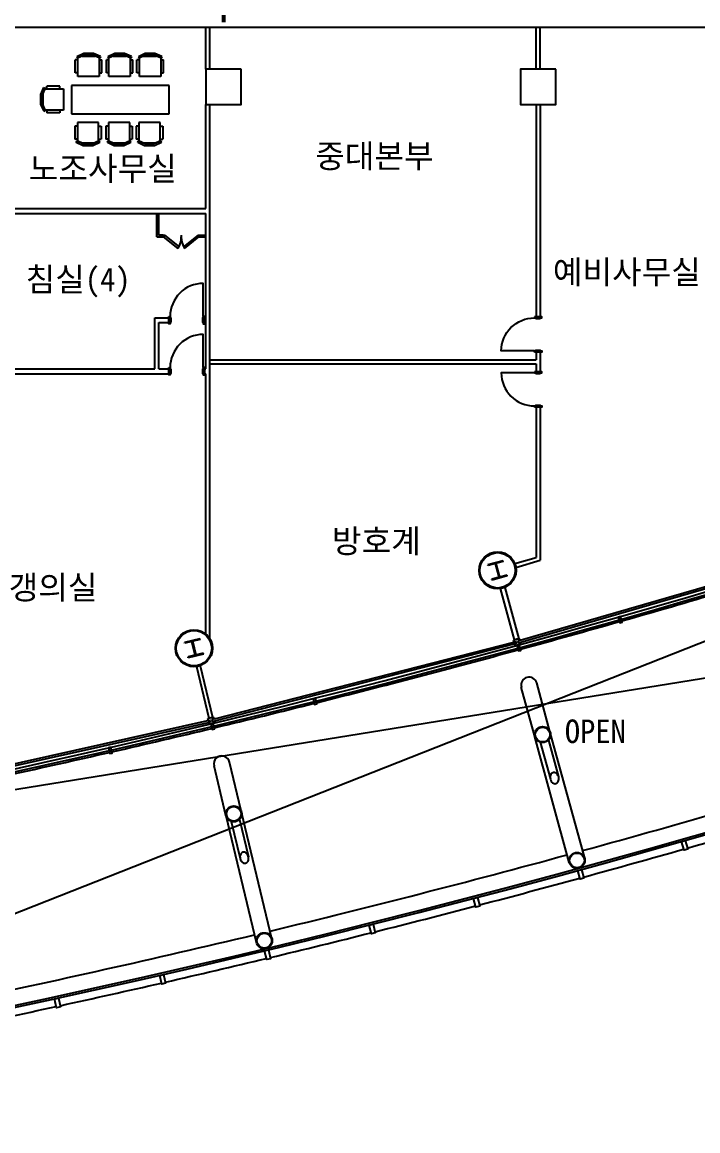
# Model space of a CAD drawing. Header units: millimetres. Extents: x -90599 to 108401, y -635096 to -480023.
# Drawn here: x 51774 to 68959, y -602418 to -574206 of the extents above; entities that cross this region are included whole.
import ezdxf

# ---------------------------------------------------------------- set-up
doc = ezdxf.new("R2010")
doc.units = ezdxf.units.MM
doc.linetypes.add('HIDDEN', pattern=[0.375, 0.25, -0.125])
doc.linetypes.add('HIDDEN2', pattern=[0.1875, 0.125, -0.0625])
doc.layers.add('TT-BASE', color=253, linetype='Continuous')
doc.styles.get("Standard").update_dxf_attribs({"font": 'GulimChe.ttf'})

# ---------------------------------------------------------------- blocks, each defined once
blk = doc.blocks.new('1P-F407')
at = {"color": 0}
for p, q in [((-336, -12), (-137, 79)), ((-315, -57), (-126, 29)), ((186, 0), (-186, 0)), ((-137, 79), (139, 79)), ((-126, 29), (127, 29)), ((127, 29), (310, -59)), ((139, 79), (331, -14)), ((-300, -104), (-375, -104)), ((-375, -475), (-375, -104)), ((-336, -12), (-315, -57)), ((-300, -50), (-300, -575)), ((300, -575), (300, -54)), ((300, -104), (375, -104)), ((331, -14), (310, -59)), ((375, -475), (375, -104)), ((-300, -475), (-375, -475)), ((-300, -575), (300, -575)), ((300, -475), (375, -475))]:
    blk.add_line(p, q, dxfattribs=at)

msp = doc.modelspace()

# ---------------------------------------------------------------- linework, layer by layer
at = {"layer": 'TT-BASE'}
for p, q in [((44946, -574331), (86719, -574331)), ((56446, -575401), (56446, -574331)), ((56546, -575401), (56546, -574331)), ((64846, -575401), (64846, -574331)), ((64946, -575401), (64946, -574331)), ((56446, -578947), (56446, -576301)), ((56546, -589935), (56546, -576301)), ((64846, -576301), (64846, -581701)), ((64946, -576301), (64946, -581701)), ((50746, -578947), (56446, -578947)), ((50746, -579072), (56446, -579072)), ((55196, -579672), (55196, -579072)), ((55248, -579622), (55248, -579072)), ((56446, -583026), (56446, -579072)), ((55371, -579672), (55196, -579672)), ((55196, -579672), (55371, -579672)), ((55196, -579672), (55371, -579672)), ((55371, -579622), (55248, -579622)), ((55371, -579672), (55371, -579622)), ((55821, -579622), (55821, -579672)), ((55821, -579622), (55821, -579672)), ((56271, -579622), (56446, -579622)), ((56271, -579672), (56271, -579622)), ((56271, -579672), (56446, -579672)), ((55146, -583026), (55146, -581726)), ((55146, -581726), (55508, -581726)), ((55508, -581693), (55508, -581883)), ((56408, -581693), (56408, -581883)), ((56408, -581726), (56446, -581726)), ((55246, -583026), (55246, -581851)), ((55246, -581851), (55508, -581851)), ((56408, -581851), (56446, -581851)), ((64846, -582601), (64846, -582801)), ((64946, -582601), (64946, -583101)), ((50746, -583026), (55146, -583026)), ((55246, -583026), (55508, -583026)), ((55508, -582993), (55508, -583183)), ((56408, -582993), (56408, -583183)), ((56408, -583026), (56446, -583026)), ((64846, -582901), (64846, -583101)), ((50746, -583151), (55508, -583151)), ((56408, -583151), (56446, -583151)), ((56446, -589804), (56446, -583151)), ((64846, -584001), (64846, -587825)), ((64946, -584001), (64946, -587900)), ((64007, -587910), (63621, -588015)), ((64012, -587929), (63627, -588035)), ((64012, -587929), (64007, -587910)), ((64304, -587982), (64846, -587825)), ((64331, -588079), (64946, -587900)), ((64442, -589936), (71992, -587742)), ((64455, -589984), (72006, -587790)), ((63627, -588035), (63621, -588015)), ((63905, -588332), (63810, -587984)), ((63924, -588326), (63829, -587979)), ((64107, -588276), (63722, -588382)), ((63727, -588401), (63722, -588382)), ((64113, -588296), (63727, -588401)), ((64113, -588296), (64107, -588276)), ((63930, -588621), (64287, -589926)), ((64050, -588588), (64407, -589894)), ((56292, -589897), (55903, -589990)), ((56297, -589917), (55908, -590010)), ((56297, -589917), (56292, -589897)), ((64419, -589890), (64275, -589930)), ((64416, -589896), (64281, -589933)), ((64428, -589941), (64416, -589896)), ((64427, -589919), (64419, -589890)), ((55908, -590010), (55903, -589990)), ((56177, -590316), (56093, -589966)), ((56196, -590311), (56112, -589961)), ((56663, -591936), (64278, -589981)), ((56675, -591984), (64291, -590029)), ((64283, -589959), (64275, -589930)), ((64293, -589978), (64281, -589933)), ((64318, -590068), (64306, -590024)), ((64314, -590074), (64306, -590046)), ((64459, -590035), (64314, -590074)), ((64453, -590031), (64318, -590068)), ((64453, -590031), (64441, -589987)), ((64459, -590035), (64451, -590006)), ((56381, -590267), (55992, -590360)), ((55997, -590379), (55992, -590360)), ((56386, -590286), (55997, -590379)), ((56386, -590286), (56381, -590267)), ((56205, -590604), (56520, -591919)), ((56302, -590581), (56618, -591895)), ((65199, -592255), (64861, -591021)), ((64814, -592386), (64470, -591128)), ((56642, -591890), (56496, -591925)), ((56649, -591919), (56642, -591890)), ((48826, -593690), (56498, -591975)), ((48837, -593739), (56510, -592024)), ((56503, -591954), (56496, -591925)), ((56638, -591896), (56502, -591928)), ((56513, -591973), (56502, -591928)), ((56535, -592064), (56524, -592019)), ((56531, -592070), (56524, -592041)), ((56677, -592035), (56531, -592070)), ((56671, -592032), (56535, -592064)), ((56649, -591941), (56638, -591896)), ((56671, -592032), (56660, -591987)), ((56677, -592035), (56670, -592006)), ((65690, -595590), (64815, -592389)), ((66082, -595483), (65207, -592282)), ((64952, -592530), (65209, -593470)), ((65160, -592473), (65417, -593413)), ((56958, -594396), (56653, -593128)), ((57347, -594278), (57048, -593033)), ((57733, -597626), (56959, -594400)), ((58128, -597531), (57354, -594305)), ((57091, -594545), (57319, -595492)), ((57302, -594495), (57529, -595442))]:
    msp.add_line(p, q, dxfattribs=at)
at = {"layer": 'TT-BASE', "linetype": 'Continuous'}
for p, q in [((89710, -581846), (42012, -600675)), ((56546, -582801), (64846, -582801)), ((56546, -582901), (64846, -582901)), ((40896, -595459), (91844, -587225))]:
    msp.add_line(p, q, dxfattribs=at)
at = {"layer": 'TT-BASE', "linetype": 'HIDDEN2', "const_width": 100, "flags": 128}
msp.add_lwpolyline([(56896, -544195), (56896, -574206)], dxfattribs=at)
at = {"layer": 'TT-BASE'}
for points in [[(57346, -575401), (56446, -575401), (56446, -576301), (57346, -576301)], [(65346, -575401), (64446, -575401), (64446, -576301), (65346, -576301)], [(55508, -581693), (55538, -581693), (55538, -581733), (55553, -581733), (55553, -581843), (55538, -581843), (55538, -581883), (55508, -581883)], [(55508, -582993), (55538, -582993), (55538, -583033), (55553, -583033), (55553, -583143), (55538, -583143), (55538, -583183), (55508, -583183)], [(66995, -589326), (66937, -589343), (66979, -589487), (67036, -589470)], [(64416, -590047), (64358, -590063), (64397, -590207), (64455, -590191)], [(59234, -591407), (59176, -591421), (59213, -591567), (59271, -591552)], [(56633, -592046), (56575, -592060), (56610, -592206), (56668, -592192)], [(54026, -592658), (53967, -592671), (54001, -592817), (54059, -592804)], [(68641, -595030), (68704, -595251), (68608, -595279), (68545, -595057)], [(66001, -595767), (66062, -595989), (65965, -596016), (65905, -595794)], [(63354, -596477), (63413, -596700), (63316, -596725), (63257, -596503)], [(60700, -597159), (60756, -597382), (60659, -597407), (60603, -597184)], [(58039, -597814), (58092, -598037), (57995, -598061), (57941, -597837)], [(55371, -598440), (55422, -598664), (55324, -598686), (55273, -598462)], [(52696, -599038), (52745, -599263), (52647, -599284), (52598, -599059)]]:
    msp.add_lwpolyline(points, close=True, dxfattribs=at)
at = {"layer": 'TT-BASE', "linetype": 'HIDDEN'}
msp.add_lwpolyline([(55515, -576535), (55515, -575814), (53027, -575814), (53027, -576535)], close=True, dxfattribs=at)
at = {"layer": 'TT-BASE'}
for points in [[(55743, -579967), (55371, -579672), (55396, -579628), (55766, -579923)], [(55899, -579967), (56271, -579672), (56246, -579628), (55876, -579923)], [(56408, -581726), (56408, -581693), (56378, -581693), (56378, -581733), (56363, -581733), (56363, -581843), (56378, -581843), (56378, -581883), (56408, -581883), (56408, -581784)], [(64801, -581701), (64801, -581731), (64841, -581731), (64841, -581746), (64951, -581746), (64951, -581731), (64991, -581731), (64991, -581701), (64801, -581701)], [(64801, -582601), (64801, -582571), (64841, -582571), (64841, -582556), (64951, -582556), (64951, -582571), (64991, -582571), (64991, -582601), (64801, -582601)], [(56408, -583026), (56408, -582993), (56378, -582993), (56378, -583033), (56363, -583033), (56363, -583143), (56378, -583143), (56378, -583183), (56408, -583183), (56408, -583084)], [(64801, -583101), (64801, -583131), (64841, -583131), (64841, -583146), (64951, -583146), (64951, -583131), (64991, -583131), (64991, -583101), (64801, -583101)], [(64801, -584001), (64801, -583971), (64841, -583971), (64841, -583956), (64951, -583956), (64951, -583971), (64991, -583971), (64991, -584001), (64801, -584001)], [(64427, -589919), (64437, -589917), (64442, -589936), (64386, -589956), (64396, -589995), (64455, -589984), (64461, -590003), (64451, -590006)], [(64283, -589959), (64273, -589961), (64278, -589981), (64337, -589970), (64348, -590008), (64291, -590029), (64297, -590048), (64306, -590046)], [(56503, -591954), (56493, -591956), (56498, -591975), (56558, -591966), (56567, -592005), (56510, -592024), (56514, -592044), (56524, -592041)], [(56649, -591919), (56659, -591916), (56663, -591936), (56606, -591955), (56616, -591994), (56675, -591984), (56680, -592004), (56670, -592006)]]:
    msp.add_lwpolyline(points, dxfattribs=at)
for points in [[(56378, -581693), (56378, -580853, 0.414214), (55538, -581693, 0.414214)], [(64801, -582571), (63961, -582571, -0.414214), (64801, -581731)], [(56378, -582993), (56378, -582153, 0.414214), (55538, -582993, 0.414214)], [(64801, -583131), (63961, -583131, 0.414214), (64801, -583971)]]:
    msp.add_lwpolyline(points, format="xyb", dxfattribs=at)
at = {"layer": 'TT-BASE', "flags": 128}
for points in [[(65347, -593582), (65366, -593574), (65384, -593562), (65398, -593546), (65410, -593526), (65418, -593502), (65423, -593477), (65423, -593450), (65420, -593423), (65412, -593396), (65401, -593372), (65387, -593349), (65370, -593330), (65352, -593316), (65331, -593305), (65310, -593300), (65289, -593299), (65270, -593304), (65251, -593314), (65235, -593328), (65222, -593347), (65212, -593369), (65205, -593393), (65203, -593419), (65204, -593447), (65210, -593473), (65219, -593499), (65231, -593523), (65247, -593543), (65265, -593560), (65285, -593573), (65305, -593581), (65326, -593584)], [(57453, -595608), (57473, -595602), (57490, -595590), (57506, -595574), (57518, -595554), (57527, -595531), (57532, -595506), (57534, -595479), (57531, -595452), (57524, -595425), (57514, -595400), (57501, -595377), (57485, -595358), (57466, -595342), (57446, -595331), (57425, -595325), (57405, -595324), (57385, -595329), (57366, -595338), (57349, -595352), (57335, -595370), (57325, -595391), (57317, -595415), (57314, -595442), (57315, -595469), (57319, -595496), (57328, -595522), (57340, -595546), (57355, -595567), (57372, -595584), (57391, -595598), (57412, -595606), (57433, -595610)]]:
    msp.add_lwpolyline(points, close=True, dxfattribs=at)
at = {"layer": 'TT-BASE'}
for centre, radius in [((63867, -588155), 470), ((63867, -588155), 450), ((56144, -590138), 470), ((56144, -590138), 450), ((65011, -592336), 203), ((65011, -592336), 187), ((57156, -594352), 203), ((57156, -594352), 187), ((65886, -595536), 203), ((65886, -595536), 187), ((57931, -597579), 203), ((57931, -597579), 187)]:
    msp.add_circle(centre, radius, dxfattribs=at)
for centre, radius, start, end in [((-3104, -343351), 255769, 279.7168, 292.49328), ((-3104, -343351), 255844, 279.7168, 292.5), ((55221, -579672), 600, 330.5241, 0), ((56421, -579672), 600, 180, 209.4759), ((-3104, -343351), 261705, 274.25657, 291.29879), ((-3104, -343351), 261655, 274.30036, 291.2725), ((-3104, -343351), 255889, 285.90672, 286.49328), ((-3104, -343351), 255889, 285.30672, 285.89328), ((-3104, -343351), 255889, 284.10672, 285.29328), ((64666, -591075), 203, 15.3011, 195.3011), ((-3104, -343351), 255889, 283.50672, 284.09328), ((-3104, -343351), 255889, 282.90672, 283.49328), ((-3104, -343351), 255889, 282.30672, 282.89328), ((56851, -593081), 203, 13.5011, 193.5011), ((-3104, -343351), 261249, 285.34457, 287.05543), ((-3104, -343351), 261905, 285.91094, 286.48906), ((-3104, -343351), 261905, 285.31094, 285.88906), ((-3104, -343351), 261249, 283.54457, 285.25543), ((-3104, -343351), 261905, 284.71094, 285.28906), ((-3104, -343351), 261905, 284.11094, 284.68906), ((-3104, -343351), 261249, 281.74457, 283.45543), ((-3104, -343351), 261905, 283.51094, 284.08906), ((-3104, -343351), 261905, 282.91094, 283.48906), ((-3104, -343351), 261905, 282.31094, 282.88906), ((-3104, -343351), 261905, 281.71094, 282.28906)]:
    msp.add_arc(centre, radius, start, end, dxfattribs=at)

# ---------------------------------------------------------------- block references
at = {"layer": 'TT-BASE', "xscale": -0.8999999999068677, "yscale": 0.8999999999068677, "zscale": 0.9}
for p in [(53463, -575071), (54252, -575071), (55027, -575071)]:
    msp.add_blockref('1P-F407', p, dxfattribs=at)
at = {"layer": 'TT-BASE', "yscale": 0.8999999999068677}
for p, xscale, zscale, rotation in [((52308, -576172), -0.8999999999068677, 0.9, 90), ((53449, -577278), 0.8999999999068677, 0.8999999999068677, 180), ((54238, -577278), 0.8999999999068677, 0.8999999999068677, 180), ((55013, -577278), 0.8999999999068677, 0.8999999999068677, 180)]:
    msp.add_blockref('1P-F407', p, dxfattribs=dict(at, xscale=xscale, zscale=zscale, rotation=rotation))

# ---------------------------------------------------------------- texts
at = {"layer": 'TT-BASE'}
for s, p in [('중대본부', (59228, -577913)), ('노조사무실', (51943, -578232)), ('예비사무실', (65273, -580866)), ('침실(4)', (51862, -581051)), ('방호계', (59654, -587709)), ('갱의실', (51429, -588890)), ('OPEN', (65577, -592551))]:
    msp.add_text(s, height=600, dxfattribs=at).set_placement(p)

doc.saveas('drawing.dxf')
